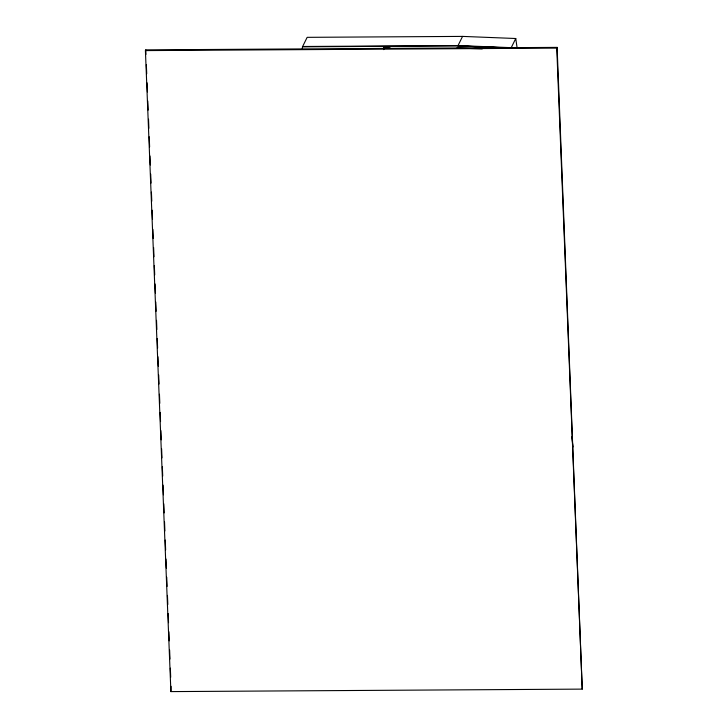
<?xml version="1.0" encoding="UTF-8"?>
<svg xmlns="http://www.w3.org/2000/svg" width="728" height="728" viewBox="0 0 728 728"><rect width="100%" height="100%" fill="white"/><g stroke="black" fill="none" stroke-linecap="round" stroke-linejoin="round"><path stroke-width="1.09" d="M383.747 49.64L383.793 47.411M302.275 49.167L302.466 46.838L457.866 45.9L507.725 47.866M145.409 50.596L145.764 49.868L557.111 47.384L582.236 689.116L170.889 691.6L145.409 50.596L556.756 48.112L557.111 47.384M457.821 45.991L507.68 47.957M462.562 36.4L307.161 37.337L302.639 46.492L458.039 45.555L462.562 36.4L515.752 38.511L517.016 47.22M170.889 691.6L171.062 686.331M515.752 38.511L511.229 47.666L458.039 45.555M456.838 47.993L482.245 48.913M571.798 436.836L573 446.992M556.756 48.112L582.236 689.116M145.764 49.868L145.946 54.418M146.355 64.646L146.71 73.737M147.074 82.828L147.438 91.919M147.793 101.01L148.157 110.11M148.521 119.201L148.885 128.292M149.222 136.755L149.622 146.929M149.986 155.965L150.341 165.001M150.696 174.047L151.06 183.083M151.415 192.119L151.779 201.156M152.134 210.201L152.498 219.237M152.898 229.402L153.262 238.538M153.617 247.484L153.99 256.72M154.336 265.556L154.709 274.902M155.073 283.993L155.428 293.084M155.783 302.002L156.156 311.275M156.52 320.365L156.875 329.456M157.239 338.547L157.612 348.029M157.958 356.738L158.34 366.202M158.686 374.92L159.05 384.011M159.45 394.239L159.814 403.33M160.178 412.421L160.542 421.612M160.897 430.612L161.27 439.849M161.625 448.794L161.98 457.885M162.335 466.739L162.708 476.067M163.063 485.166L163.454 494.812M163.809 503.858L164.173 512.903M164.528 521.949L164.892 530.994M165.247 540.04L165.638 549.94M166.002 559.04L166.366 568.131M166.73 577.222L167.094 586.395M167.449 595.404L167.813 604.495M168.168 613.522L168.532 622.686M168.896 631.777L169.26 640.868M169.615 649.958L169.979 659.049M170.343 668.14L170.698 677.24M383.62 47.766L390.235 48.194L383.62 47.766"/></g></svg>
